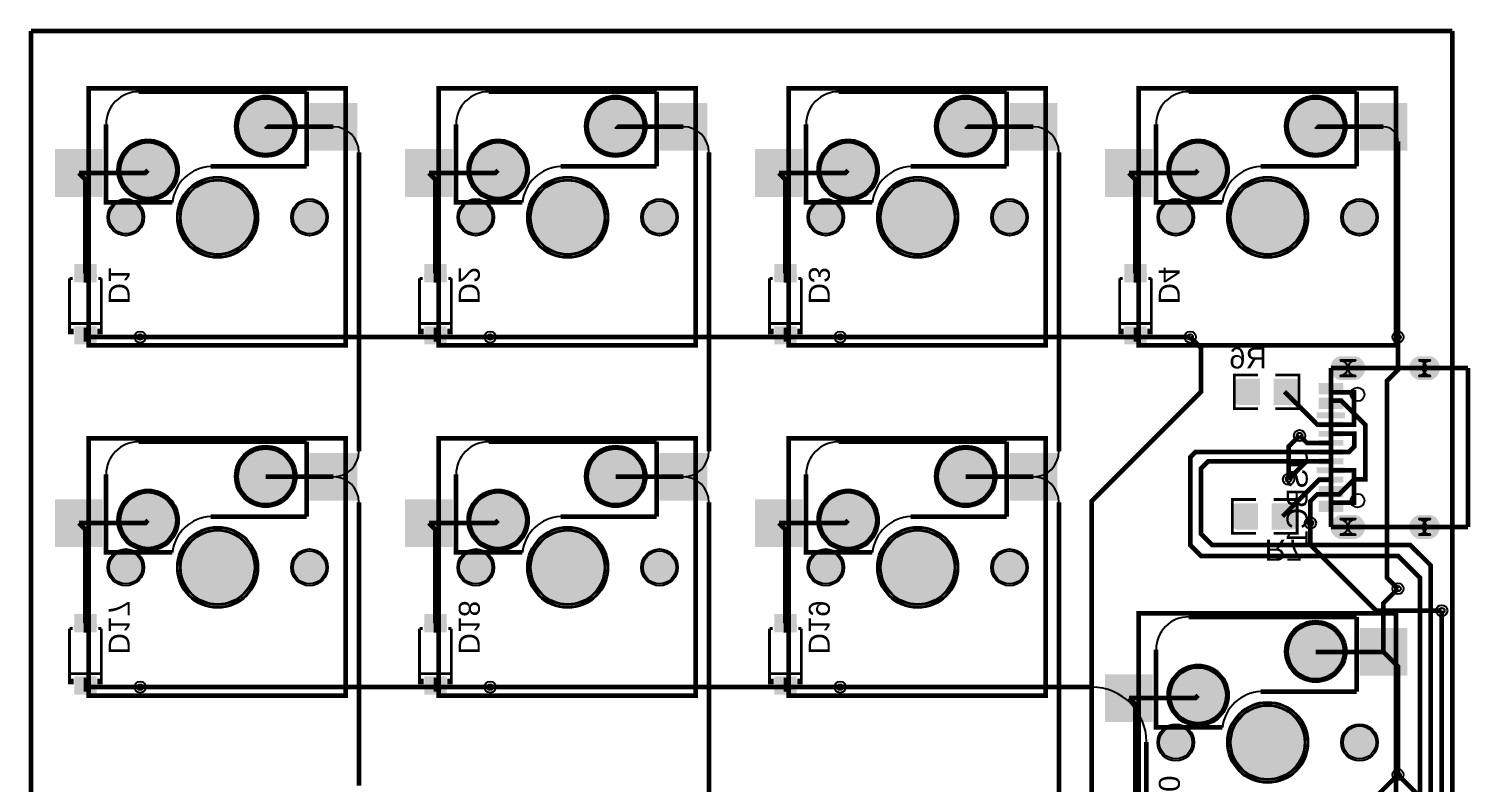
# Model space of a CAD drawing. Extents: x 535 to 3635, y 535 to 4340.
# Drawn here: x 535 to 3623, y 2724 to 4340 of the extents above; entities that cross this region are included whole.
import ezdxf

# ---------------------------------------------------------------- set-up
doc = ezdxf.new("R2010")
doc.units = 9
for name, color, linetype, true_color in [('BoardOutLine', 7, 'Continuous', 0xff00ff), ('BottomLayer', 7, 'Continuous', 0x0000ff), ('BottomPasteMaskLayer', 7, 'Continuous', 0x800000), ('BottomSilkLayer', 7, 'Continuous', 0x66cc33), ('BottomSolderMaskLayer', 7, 'Continuous', 0xaa00ff), ('Document', 7, 'Continuous', 0xffffff), ('Hole', 7, 'Continuous', 0x222222), ('Multi-Layer', 7, 'Continuous', 0xc0c0c0), ('TopLayer', 7, 'Continuous', 0xff0000), ('TopSolderMaskLayer', 7, 'Continuous', 0x800080)]:
    doc.layers.add(name, color=color, linetype=linetype, true_color=true_color)
doc.styles.get("Standard").update_dxf_attribs({"font": 'arial.ttf'})

msp = doc.modelspace()

# ---------------------------------------------------------------- hatches: boundary and pattern name
at = {"layer": 'BottomLayer'}
for points in [[(1236.7, 4081.2), (1138.3, 4081.2), (1138.3, 4179.6), (1236.7, 4179.6)], [(1986.8, 4081.2), (1888.3, 4081.2), (1888.3, 4179.6), (1986.8, 4179.6)], [(2736.8, 4081.2), (2638.4, 4081.2), (2638.4, 4179.6), (2736.8, 4179.6)], [(3486.8, 4081.2), (3388.4, 4081.2), (3388.4, 4179.6), (3486.8, 4179.6)], [(691.4, 3982.1), (593, 3982.1), (593, 4080.6), (691.4, 4080.6)], [(1441.4, 3982.1), (1343, 3982.1), (1343, 4080.6), (1441.4, 4080.6)], [(2191.4, 3982.1), (2093, 3982.1), (2093, 4080.6), (2191.4, 4080.6)], [(2941.4, 3982.1), (2843, 3982.1), (2843, 4080.6), (2941.4, 4080.6)], [(678.9, 3798), (678.9, 3835.4), (633.6, 3835.4), (633.6, 3798)], [(1428.9, 3798), (1428.9, 3835.4), (1383.6, 3835.4), (1383.6, 3798)], [(2178.9, 3798), (2178.9, 3835.4), (2133.7, 3835.4), (2133.7, 3798)], [(2929, 3798), (2929, 3835.4), (2883.7, 3835.4), (2883.7, 3798)], [(678.9, 3664.7), (678.9, 3702.2), (633.6, 3702.2), (633.6, 3664.7)], [(1428.9, 3664.7), (1428.9, 3702.2), (1383.6, 3702.2), (1383.6, 3664.7)], [(2178.9, 3664.7), (2178.9, 3702.2), (2133.7, 3702.2), (2133.7, 3664.7)], [(2929, 3664.7), (2929, 3702.2), (2883.7, 3702.2), (2883.7, 3664.7)], [(3171.8, 3535.5), (3171.8, 3589.7), (3127.2, 3589.7), (3127.2, 3535.5)], [(3203.3, 3535.5), (3203.3, 3589.7), (3247.9, 3589.7), (3247.9, 3535.5)], [(3302.6, 3581), (3302.6, 3569.2), (3347.9, 3569.2), (3347.9, 3581)], [(3302.6, 3569.2), (3302.6, 3557.4), (3347.9, 3557.4), (3347.9, 3569.2)], [(3302.7, 3549.5), (3302.7, 3537.7), (3348, 3537.7), (3348, 3549.5)], [(3302.7, 3537.7), (3302.7, 3525.9), (3348, 3525.9), (3348, 3537.7)], [(3302.5, 3498.3), (3302.5, 3486.5), (3347.8, 3486.5), (3347.8, 3498.3)], [(3302.6, 3518), (3302.6, 3506.2), (3347.8, 3506.2), (3347.8, 3518)], [(3302.6, 3478.6), (3302.6, 3466.8), (3347.9, 3466.8), (3347.9, 3478.6)], [(1236.7, 3331.2), (1138.3, 3331.2), (1138.3, 3429.6), (1236.7, 3429.6)], [(1986.8, 3331.2), (1888.3, 3331.2), (1888.3, 3429.6), (1986.8, 3429.6)], [(2736.8, 3331.2), (2638.4, 3331.2), (2638.4, 3429.6), (2736.8, 3429.6)], [(3302.5, 3458.9), (3302.5, 3447.1), (3347.8, 3447.1), (3347.8, 3458.9)], [(3302.6, 3439.3), (3302.6, 3427.4), (3347.9, 3427.4), (3347.9, 3439.3)], [(3302.5, 3419.6), (3302.5, 3407.8), (3347.8, 3407.8), (3347.8, 3419.6)], [(3302.6, 3399.9), (3302.6, 3388.1), (3347.8, 3388.1), (3347.8, 3399.9)], [(3302.5, 3380.2), (3302.5, 3368.4), (3347.8, 3368.4), (3347.8, 3380.2)], [(3302.5, 3360.5), (3302.5, 3348.7), (3347.8, 3348.7), (3347.8, 3360.5)], [(3302.5, 3348.7), (3302.5, 3336.9), (3347.8, 3336.9), (3347.8, 3348.7)], [(691.4, 3232.1), (593, 3232.1), (593, 3330.5), (691.4, 3330.5)], [(1441.4, 3232.1), (1343, 3232.1), (1343, 3330.5), (1441.4, 3330.5)], [(2191.4, 3232.1), (2093, 3232.1), (2093, 3330.5), (2191.4, 3330.5)], [(3167.6, 3322.7), (3167.6, 3268.4), (3123, 3268.4), (3123, 3322.7)], [(3199.1, 3322.7), (3199.1, 3268.4), (3243.7, 3268.4), (3243.7, 3322.7)], [(3302.5, 3329), (3302.5, 3317.2), (3347.8, 3317.2), (3347.8, 3329)], [(3302.5, 3317.2), (3302.5, 3305.4), (3347.8, 3305.4), (3347.8, 3317.2)], [(678.9, 3048), (678.9, 3085.4), (633.6, 3085.4), (633.6, 3048)], [(1428.9, 3048), (1428.9, 3085.4), (1383.6, 3085.4), (1383.6, 3048)], [(2178.9, 3048), (2178.9, 3085.4), (2133.7, 3085.4), (2133.7, 3048)], [(3486.8, 2956.2), (3388.4, 2956.2), (3388.4, 3054.6), (3486.8, 3054.6)], [(678.9, 2914.7), (678.9, 2952.1), (633.6, 2952.1), (633.6, 2914.7)], [(1428.9, 2914.7), (1428.9, 2952.1), (1383.6, 2952.1), (1383.6, 2914.7)], [(2178.9, 2914.7), (2178.9, 2952.1), (2133.7, 2952.1), (2133.7, 2914.7)], [(2941.4, 2857.1), (2843, 2857.1), (2843, 2955.5), (2941.4, 2955.5)]]:
    msp.add_hatch(color=256, dxfattribs=at).paths.add_polyline_path(points)
at = {"layer": 'BottomPasteMaskLayer'}
for points in [[(1236.7, 4081.2), (1138.3, 4081.2), (1138.3, 4179.6), (1236.7, 4179.6)], [(1986.8, 4081.2), (1888.3, 4081.2), (1888.3, 4179.6), (1986.8, 4179.6)], [(2736.8, 4081.2), (2638.4, 4081.2), (2638.4, 4179.6), (2736.8, 4179.6)], [(3486.8, 4081.2), (3388.4, 4081.2), (3388.4, 4179.6), (3486.8, 4179.6)], [(691.4, 3982.1), (593, 3982.1), (593, 4080.6), (691.4, 4080.6)], [(1441.4, 3982.1), (1343, 3982.1), (1343, 4080.6), (1441.4, 4080.6)], [(2191.4, 3982.1), (2093, 3982.1), (2093, 4080.6), (2191.4, 4080.6)], [(2941.4, 3982.1), (2843, 3982.1), (2843, 4080.6), (2941.4, 4080.6)], [(678.9, 3798), (678.9, 3835.4), (633.6, 3835.4), (633.6, 3798)], [(1428.9, 3798), (1428.9, 3835.4), (1383.6, 3835.4), (1383.6, 3798)], [(2178.9, 3798), (2178.9, 3835.4), (2133.7, 3835.4), (2133.7, 3798)], [(2929, 3798), (2929, 3835.4), (2883.7, 3835.4), (2883.7, 3798)], [(678.9, 3664.7), (678.9, 3702.2), (633.6, 3702.2), (633.6, 3664.7)], [(1428.9, 3664.7), (1428.9, 3702.2), (1383.6, 3702.2), (1383.6, 3664.7)], [(2178.9, 3664.7), (2178.9, 3702.2), (2133.7, 3702.2), (2133.7, 3664.7)], [(2929, 3664.7), (2929, 3702.2), (2883.7, 3702.2), (2883.7, 3664.7)], [(3169.9, 3537.4), (3169.9, 3553.9), (3152.3, 3553.9), (3152.3, 3571.6), (3169.7, 3571.6), (3169.9, 3587.8), (3167.9, 3589.7), (3122.6, 3589.7), (3120.6, 3587.8), (3120.6, 3537.4), (3122.6, 3535.4), (3167.9, 3535.4)], [(3254.5, 3537.4), (3254.5, 3587.8), (3252.5, 3589.7), (3207.3, 3589.7), (3205.3, 3587.8), (3205.1, 3571.6), (3222.8, 3571.6), (3222.8, 3553.9), (3205.5, 3553.9), (3205.3, 3537.4), (3207.3, 3535.4), (3252.5, 3535.4)], [(3302.6, 3581), (3302.6, 3569.2), (3347.9, 3569.2), (3347.9, 3581)], [(3302.6, 3569.2), (3302.6, 3557.4), (3347.9, 3557.4), (3347.9, 3569.2)], [(3302.7, 3549.5), (3302.7, 3537.7), (3348, 3537.7), (3348, 3549.5)], [(3302.7, 3537.7), (3302.7, 3525.9), (3348, 3525.9), (3348, 3537.7)], [(3302.5, 3498.3), (3302.5, 3486.5), (3347.8, 3486.5), (3347.8, 3498.3)], [(3302.6, 3518), (3302.6, 3506.2), (3347.8, 3506.2), (3347.8, 3518)], [(3302.6, 3478.6), (3302.6, 3466.8), (3347.9, 3466.8), (3347.9, 3478.6)], [(1236.7, 3331.2), (1138.3, 3331.2), (1138.3, 3429.6), (1236.7, 3429.6)], [(1986.8, 3331.2), (1888.3, 3331.2), (1888.3, 3429.6), (1986.8, 3429.6)], [(2736.8, 3331.2), (2638.4, 3331.2), (2638.4, 3429.6), (2736.8, 3429.6)], [(3302.5, 3458.9), (3302.5, 3447.1), (3347.8, 3447.1), (3347.8, 3458.9)], [(3302.6, 3439.3), (3302.6, 3427.4), (3347.9, 3427.4), (3347.9, 3439.3)], [(3302.5, 3419.6), (3302.5, 3407.8), (3347.8, 3407.8), (3347.8, 3419.6)], [(3302.6, 3399.9), (3302.6, 3388.1), (3347.8, 3388.1), (3347.8, 3399.9)], [(3302.5, 3380.2), (3302.5, 3368.4), (3347.8, 3368.4), (3347.8, 3380.2)], [(3302.5, 3360.5), (3302.5, 3348.7), (3347.8, 3348.7), (3347.8, 3360.5)], [(3302.5, 3348.7), (3302.5, 3336.9), (3347.8, 3336.9), (3347.8, 3348.7)], [(691.4, 3232.1), (593, 3232.1), (593, 3330.5), (691.4, 3330.5)], [(1441.4, 3232.1), (1343, 3232.1), (1343, 3330.5), (1441.4, 3330.5)], [(2191.4, 3232.1), (2093, 3232.1), (2093, 3330.5), (2191.4, 3330.5)], [(3116.4, 3320.7), (3116.4, 3270.4), (3118.4, 3268.4), (3163.6, 3268.4), (3165.6, 3270.4), (3165.8, 3286.5), (3148.1, 3286.5), (3148.1, 3304.2), (3165.4, 3304.2), (3165.6, 3320.7), (3163.6, 3322.7), (3118.4, 3322.7)], [(3201, 3320.7), (3201.1, 3304.2), (3218.6, 3304.2), (3218.6, 3286.5), (3201.2, 3286.5), (3201, 3270.4), (3203, 3268.4), (3248.3, 3268.4), (3250.3, 3270.4), (3250.3, 3320.7), (3248.3, 3322.7), (3203, 3322.7)], [(3302.5, 3329), (3302.5, 3317.2), (3347.8, 3317.2), (3347.8, 3329)], [(3302.5, 3317.2), (3302.5, 3305.4), (3347.8, 3305.4), (3347.8, 3317.2)], [(678.9, 3048), (678.9, 3085.4), (633.6, 3085.4), (633.6, 3048)], [(1428.9, 3048), (1428.9, 3085.4), (1383.6, 3085.4), (1383.6, 3048)], [(2178.9, 3048), (2178.9, 3085.4), (2133.7, 3085.4), (2133.7, 3048)], [(3486.8, 2956.2), (3388.4, 2956.2), (3388.4, 3054.6), (3486.8, 3054.6)], [(678.9, 2914.7), (678.9, 2952.1), (633.6, 2952.1), (633.6, 2914.7)], [(1428.9, 2914.7), (1428.9, 2952.1), (1383.6, 2952.1), (1383.6, 2914.7)], [(2178.9, 2914.7), (2178.9, 2952.1), (2133.7, 2952.1), (2133.7, 2914.7)], [(2941.4, 2857.1), (2843, 2857.1), (2843, 2955.5), (2941.4, 2955.5)]]:
    msp.add_hatch(color=256, dxfattribs=at).paths.add_polyline_path(points)
at = {"layer": 'BottomSilkLayer'}
for points in [[(619.2, 3697.7), (630.8, 3697.7), (630.8, 3685.7), (619.2, 3685.7)], [(693.4, 3697.7), (681.8, 3697.7), (681.8, 3685.7), (693.4, 3685.7)], [(1369.2, 3697.7), (1380.8, 3697.7), (1380.8, 3685.7), (1369.2, 3685.7)], [(1443.4, 3697.7), (1431.8, 3697.7), (1431.8, 3685.7), (1443.4, 3685.7)], [(2119.2, 3697.7), (2130.8, 3697.7), (2130.8, 3685.7), (2119.2, 3685.7)], [(2193.4, 3697.7), (2181.8, 3697.7), (2181.8, 3685.7), (2193.4, 3685.7)], [(2869.2, 3697.7), (2880.8, 3697.7), (2880.8, 3685.7), (2869.2, 3685.7)], [(2943.4, 3697.7), (2931.8, 3697.7), (2931.8, 3685.7), (2943.4, 3685.7)], [(619.2, 2947.7), (630.8, 2947.7), (630.8, 2935.7), (619.2, 2935.7)], [(693.4, 2947.7), (681.8, 2947.7), (681.8, 2935.7), (693.4, 2935.7)], [(1369.2, 2947.7), (1380.8, 2947.7), (1380.8, 2935.7), (1369.2, 2935.7)], [(1443.4, 2947.7), (1431.8, 2947.7), (1431.8, 2935.7), (1443.4, 2935.7)], [(2119.2, 2947.7), (2130.8, 2947.7), (2130.8, 2935.7), (2119.2, 2935.7)], [(2193.4, 2947.7), (2181.8, 2947.7), (2181.8, 2935.7), (2193.4, 2935.7)]]:
    msp.add_hatch(color=256, dxfattribs=at).paths.add_polyline_path(points)
at = {"layer": 'BottomSolderMaskLayer'}
for points in [[(976.5, 4131.4, 1), (1108.5, 4131.4, 1)], [(1238.7, 4079.2), (1136.3, 4079.2), (1136.3, 4181.6), (1238.7, 4181.6)], [(1726.6, 4131.4, 1), (1858.6, 4131.4, 1)], [(1988.8, 4079.2), (1886.3, 4079.2), (1886.3, 4181.6), (1988.8, 4181.6)], [(2476.6, 4131.4, 1), (2608.6, 4131.4, 1)], [(2738.8, 4079.2), (2636.4, 4079.2), (2636.4, 4181.6), (2738.8, 4181.6)], [(3226.6, 4131.4, 1), (3358.6, 4131.4, 1)], [(3488.8, 4079.2), (3386.4, 4079.2), (3386.4, 4181.6), (3488.8, 4181.6)], [(693.4, 3980.1), (591, 3980.1), (591, 4082.6), (693.4, 4082.6)], [(724.5, 4037.4, 1), (856.5, 4037.4, 1)], [(1443.4, 3980.1), (1341, 3980.1), (1341, 4082.6), (1443.4, 4082.6)], [(1474.6, 4037.4, 1), (1606.6, 4037.4, 1)], [(2193.4, 3980.1), (2091, 3980.1), (2091, 4082.6), (2193.4, 4082.6)], [(2224.6, 4037.4, 1), (2356.6, 4037.4, 1)], [(2943.4, 3980.1), (2841, 3980.1), (2841, 4082.6), (2943.4, 4082.6)], [(2974.6, 4037.4, 1), (3106.6, 4037.4, 1)], [(852.5, 3936.4, 1), (1026.5, 3936.4, 1)], [(1602.6, 3936.4, 1), (1776.6, 3936.4, 1)], [(2352.6, 3936.4, 1), (2526.6, 3936.4, 1)], [(3102.6, 3936.4, 1), (3276.6, 3936.4, 1)], [(703.3, 3936.4, 1), (782.1, 3936.4, 1)], [(1097, 3936.4, 1), (1175.8, 3936.4, 1)], [(1453.3, 3936.4, 1), (1532.1, 3936.4, 1)], [(1847, 3936.4, 1), (1925.8, 3936.4, 1)], [(2203.4, 3936.4, 1), (2282.1, 3936.4, 1)], [(2597, 3936.4, 1), (2675.8, 3936.4, 1)], [(2953.4, 3936.4, 1), (3032.1, 3936.4, 1)], [(3347.1, 3936.4, 1), (3425.8, 3936.4, 1)], [(680.1, 3797.2), (680.1, 3836.2), (632.4, 3836.2), (632.4, 3797.2)], [(1430.1, 3797.2), (1430.1, 3836.2), (1382.4, 3836.2), (1382.4, 3797.2)], [(2180.1, 3797.2), (2180.1, 3836.2), (2132.4, 3836.2), (2132.4, 3797.2)], [(2930.2, 3797.2), (2930.2, 3836.2), (2882.5, 3836.2), (2882.5, 3797.2)], [(680.1, 3663.9), (680.1, 3703), (632.4, 3703), (632.4, 3663.9)], [(1430.1, 3663.9), (1430.1, 3703), (1382.4, 3703), (1382.4, 3663.9)], [(2180.1, 3663.9), (2180.1, 3703), (2132.4, 3703), (2132.4, 3663.9)], [(2930.2, 3663.9), (2930.2, 3703), (2882.5, 3703), (2882.5, 3663.9)], [(3344.1, 3587.7, -0.785398), (3344.1, 3638.9), (3378.3, 3638.9, -0.785398), (3378.3, 3587.7)], [(3513, 3587.7, -0.785398), (3513, 3638.9), (3538.6, 3638.9, -0.785398), (3538.6, 3587.7)], [(3172.8, 3534.5), (3172.8, 3590.7), (3126.2, 3590.7), (3126.2, 3534.5)], [(3202.3, 3534.5), (3202.3, 3590.7), (3248.9, 3590.7), (3248.9, 3534.5)], [(3298.8, 3581.3), (3298.8, 3568.9), (3351.7, 3568.9), (3351.7, 3581.3)], [(3298.8, 3569.4), (3298.8, 3557.1), (3351.7, 3557.1), (3351.7, 3569.4)], [(3298.9, 3549.8), (3298.9, 3537.4), (3351.8, 3537.4), (3351.8, 3549.8)], [(3298.9, 3537.9), (3298.9, 3525.6), (3351.8, 3525.6), (3351.8, 3537.9)], [(3294.9, 3518.5), (3294.9, 3505.7), (3355.4, 3505.7), (3355.4, 3518.5)], [(3298.7, 3498.6), (3298.7, 3486.2), (3351.7, 3486.2), (3351.7, 3498.6)], [(3298.7, 3459.2), (3298.7, 3446.9), (3351.7, 3446.9), (3351.7, 3459.2)], [(3298.8, 3478.9), (3298.8, 3466.6), (3351.7, 3466.6), (3351.7, 3478.9)], [(976.5, 3381.4, 1), (1108.5, 3381.4, 1)], [(1238.7, 3329.2), (1136.3, 3329.2), (1136.3, 3431.6), (1238.7, 3431.6)], [(1726.6, 3381.4, 1), (1858.6, 3381.4, 1)], [(1988.8, 3329.2), (1886.3, 3329.2), (1886.3, 3431.6), (1988.8, 3431.6)], [(2476.6, 3381.4, 1), (2608.6, 3381.4, 1)], [(2738.8, 3329.2), (2636.4, 3329.2), (2636.4, 3431.6), (2738.8, 3431.6)], [(3298.8, 3439.5), (3298.8, 3427.2), (3351.7, 3427.2), (3351.7, 3439.5)], [(3294.9, 3400.4), (3294.9, 3387.6), (3355.4, 3387.6), (3355.4, 3400.4)], [(3298.7, 3419.8), (3298.7, 3407.5), (3351.7, 3407.5), (3351.7, 3419.8)], [(3298.7, 3380.5), (3298.7, 3368.1), (3351.7, 3368.1), (3351.7, 3380.5)], [(724.5, 3287.4, 1), (856.5, 3287.4, 1)], [(1474.6, 3287.4, 1), (1606.6, 3287.4, 1)], [(2224.6, 3287.4, 1), (2356.6, 3287.4, 1)], [(3298.7, 3360.8), (3298.7, 3348.4), (3351.7, 3348.4), (3351.7, 3360.8)], [(3298.7, 3349), (3298.7, 3336.6), (3351.7, 3336.6), (3351.7, 3349)], [(693.4, 3230.1), (591, 3230.1), (591, 3332.5), (693.4, 3332.5)], [(1443.4, 3230.1), (1341, 3230.1), (1341, 3332.5), (1443.4, 3332.5)], [(2193.4, 3230.1), (2091, 3230.1), (2091, 3332.5), (2193.4, 3332.5)], [(3168.6, 3323.7), (3168.6, 3267.4), (3122, 3267.4), (3122, 3323.7)], [(3198.1, 3323.7), (3198.1, 3267.4), (3244.7, 3267.4), (3244.7, 3323.7)], [(3298.7, 3329.3), (3298.7, 3317), (3351.7, 3317), (3351.7, 3329.3)], [(3298.7, 3317.5), (3298.7, 3305.1), (3351.7, 3305.1), (3351.7, 3317.5)], [(3344.1, 3247.5, -0.785398), (3344.1, 3298.7), (3378.3, 3298.7, -0.785398), (3378.3, 3247.5)], [(3513, 3247.5, -0.785398), (3513, 3298.7), (3538.6, 3298.7, -0.785398), (3538.6, 3247.5)], [(852.5, 3186.4, 1), (1026.5, 3186.4, 1)], [(1602.6, 3186.4, 1), (1776.6, 3186.4, 1)], [(2352.6, 3186.4, 1), (2526.6, 3186.4, 1)], [(703.3, 3186.4, 1), (782.1, 3186.4, 1)], [(1097, 3186.4, 1), (1175.8, 3186.4, 1)], [(1453.3, 3186.4, 1), (1532.1, 3186.4, 1)], [(1847, 3186.4, 1), (1925.8, 3186.4, 1)], [(2203.4, 3186.4, 1), (2282.1, 3186.4, 1)], [(2597, 3186.4, 1), (2675.8, 3186.4, 1)], [(680.1, 3047.2), (680.1, 3086.2), (632.4, 3086.2), (632.4, 3047.2)], [(1430.1, 3047.2), (1430.1, 3086.2), (1382.4, 3086.2), (1382.4, 3047.2)], [(2180.1, 3047.2), (2180.1, 3086.2), (2132.4, 3086.2), (2132.4, 3047.2)], [(3226.6, 3006.4, 1), (3358.6, 3006.4, 1)], [(3488.8, 2954.2), (3386.4, 2954.2), (3386.4, 3056.6), (3488.8, 3056.6)], [(2974.6, 2912.4, 1), (3106.6, 2912.4, 1)], [(680.1, 2913.9), (680.1, 2953), (632.4, 2953), (632.4, 2913.9)], [(1430.1, 2913.9), (1430.1, 2953), (1382.4, 2953), (1382.4, 2913.9)], [(2180.1, 2913.9), (2180.1, 2953), (2132.4, 2953), (2132.4, 2913.9)], [(2943.4, 2855.1), (2841, 2855.1), (2841, 2957.5), (2943.4, 2957.5)], [(3102.6, 2811.4, 1), (3276.6, 2811.4, 1)], [(2953.4, 2811.4, 1), (3032.1, 2811.4, 1)], [(3347.1, 2811.4, 1), (3425.8, 2811.4, 1)]]:
    msp.add_hatch(color=256, dxfattribs=at).paths.add_polyline_path(points)
at = {"layer": 'Document'}
for points in [[(681.3, 3815.1), (631.5, 3815.1), (631.5, 3807.6), (681.3, 3807.6)], [(660.1, 3826.3), (652.7, 3826.3), (652.7, 3796.4), (660.1, 3796.4)], [(1431.3, 3815.1), (1381.5, 3815.1), (1381.5, 3807.6), (1431.3, 3807.6)], [(1410.1, 3826.3), (1402.7, 3826.3), (1402.7, 3796.4), (1410.1, 3796.4)], [(2181.3, 3815.1), (2131.5, 3815.1), (2131.5, 3807.6), (2181.3, 3807.6)], [(2160.1, 3826.3), (2152.7, 3826.3), (2152.7, 3796.4), (2160.1, 3796.4)], [(2931.3, 3815.1), (2881.5, 3815.1), (2881.5, 3807.6), (2931.3, 3807.6)], [(2910.2, 3826.3), (2902.7, 3826.3), (2902.7, 3796.4), (2910.2, 3796.4)], [(660, 3670.2), (652.5, 3670.2), (652.5, 3700), (660, 3700)], [(1410, 3670.2), (1402.5, 3670.2), (1402.5, 3700), (1410, 3700)], [(2160, 3670.2), (2152.6, 3670.2), (2152.6, 3700), (2160, 3700)], [(2910, 3670.2), (2902.6, 3670.2), (2902.6, 3700), (2910, 3700)], [(681.3, 3065.1), (631.5, 3065.1), (631.5, 3057.6), (681.3, 3057.6)], [(660.1, 3076.3), (652.7, 3076.3), (652.7, 3046.4), (660.1, 3046.4)], [(1431.3, 3065.1), (1381.5, 3065.1), (1381.5, 3057.6), (1431.3, 3057.6)], [(1410.1, 3076.3), (1402.7, 3076.3), (1402.7, 3046.4), (1410.1, 3046.4)], [(2181.3, 3065.1), (2131.5, 3065.1), (2131.5, 3057.6), (2181.3, 3057.6)], [(2160.1, 3076.3), (2152.7, 3076.3), (2152.7, 3046.4), (2160.1, 3046.4)], [(660, 2920.1), (652.5, 2920.1), (652.5, 2950), (660, 2950)], [(1410, 2920.1), (1402.5, 2920.1), (1402.5, 2950), (1410, 2950)], [(2160, 2920.1), (2152.6, 2920.1), (2152.6, 2950), (2160, 2950)]]:
    msp.add_hatch(color=256, dxfattribs=at).paths.add_polyline_path(points)
at = {"layer": 'Multi-Layer'}
for points in [[(978.5, 4131.4, 1), (1106.5, 4131.4, 1)], [(1728.6, 4131.4, 1), (1856.6, 4131.4, 1)], [(2478.6, 4131.4, 1), (2606.6, 4131.4, 1)], [(3228.6, 4131.4, 1), (3356.6, 4131.4, 1)], [(726.5, 4037.4, 1), (854.5, 4037.4, 1)], [(1476.6, 4037.4, 1), (1604.6, 4037.4, 1)], [(2226.6, 4037.4, 1), (2354.6, 4037.4, 1)], [(2976.6, 4037.4, 1), (3104.6, 4037.4, 1)], [(854.5, 3936.4, 1), (1024.5, 3936.4, 1)], [(1604.6, 3936.4, 1), (1774.6, 3936.4, 1)], [(2354.6, 3936.4, 1), (2524.6, 3936.4, 1)], [(3104.6, 3936.4, 1), (3274.6, 3936.4, 1)], [(703.3, 3936.4, 1), (782.1, 3936.4, 1)], [(1097, 3936.4, 1), (1175.8, 3936.4, 1)], [(1453.3, 3936.4, 1), (1532.1, 3936.4, 1)], [(1847, 3936.4, 1), (1925.8, 3936.4, 1)], [(2203.4, 3936.4, 1), (2282.1, 3936.4, 1)], [(2597, 3936.4, 1), (2675.8, 3936.4, 1)], [(2953.4, 3936.4, 1), (3032.1, 3936.4, 1)], [(3347.1, 3936.4, 1), (3425.8, 3936.4, 1)], [(3345.5, 3589.7, -0.785398), (3345.5, 3636.9), (3377, 3636.9, -0.785398), (3377, 3589.7)], [(3514, 3589.7, -0.785398), (3514, 3636.9), (3537.6, 3636.9, -0.785398), (3537.6, 3589.7)], [(978.5, 3381.4, 1), (1106.5, 3381.4, 1)], [(1728.6, 3381.4, 1), (1856.6, 3381.4, 1)], [(2478.6, 3381.4, 1), (2606.6, 3381.4, 1)], [(726.5, 3287.4, 1), (854.5, 3287.4, 1)], [(1476.6, 3287.4, 1), (1604.6, 3287.4, 1)], [(2226.6, 3287.4, 1), (2354.6, 3287.4, 1)], [(3345.5, 3249.5, -0.785398), (3345.5, 3296.7), (3377, 3296.7, -0.785398), (3377, 3249.5)], [(3514, 3249.5, -0.785398), (3514, 3296.7), (3537.6, 3296.7, -0.785398), (3537.6, 3249.5)], [(854.5, 3186.4, 1), (1024.5, 3186.4, 1)], [(1604.6, 3186.4, 1), (1774.6, 3186.4, 1)], [(2354.6, 3186.4, 1), (2524.6, 3186.4, 1)], [(703.3, 3186.4, 1), (782.1, 3186.4, 1)], [(1097, 3186.4, 1), (1175.8, 3186.4, 1)], [(1453.3, 3186.4, 1), (1532.1, 3186.4, 1)], [(1847, 3186.4, 1), (1925.8, 3186.4, 1)], [(2203.4, 3186.4, 1), (2282.1, 3186.4, 1)], [(2597, 3186.4, 1), (2675.8, 3186.4, 1)], [(3228.6, 3006.4, 1), (3356.6, 3006.4, 1)], [(2976.6, 2912.4, 1), (3104.6, 2912.4, 1)], [(3104.6, 2811.4, 1), (3274.6, 2811.4, 1)], [(2953.4, 2811.4, 1), (3032.1, 2811.4, 1)], [(3347.1, 2811.4, 1), (3425.8, 2811.4, 1)]]:
    msp.add_hatch(color=256, dxfattribs=at).paths.add_polyline_path(points)
at = {"layer": 'TopSolderMaskLayer'}
for points in [[(976.5, 4131.4, 1), (1108.5, 4131.4, 1)], [(1726.6, 4131.4, 1), (1858.6, 4131.4, 1)], [(2476.6, 4131.4, 1), (2608.6, 4131.4, 1)], [(3226.6, 4131.4, 1), (3358.6, 4131.4, 1)], [(724.5, 4037.4, 1), (856.5, 4037.4, 1)], [(1474.6, 4037.4, 1), (1606.6, 4037.4, 1)], [(2224.6, 4037.4, 1), (2356.6, 4037.4, 1)], [(2974.6, 4037.4, 1), (3106.6, 4037.4, 1)], [(852.5, 3936.4, 1), (1026.5, 3936.4, 1)], [(1602.6, 3936.4, 1), (1776.6, 3936.4, 1)], [(2352.6, 3936.4, 1), (2526.6, 3936.4, 1)], [(3102.6, 3936.4, 1), (3276.6, 3936.4, 1)], [(703.3, 3936.4, 1), (782.1, 3936.4, 1)], [(1097, 3936.4, 1), (1175.8, 3936.4, 1)], [(1453.3, 3936.4, 1), (1532.1, 3936.4, 1)], [(1847, 3936.4, 1), (1925.8, 3936.4, 1)], [(2203.4, 3936.4, 1), (2282.1, 3936.4, 1)], [(2597, 3936.4, 1), (2675.8, 3936.4, 1)], [(2953.4, 3936.4, 1), (3032.1, 3936.4, 1)], [(3347.1, 3936.4, 1), (3425.8, 3936.4, 1)], [(3344.1, 3587.7, -0.785398), (3344.1, 3638.9), (3378.3, 3638.9, -0.785398), (3378.3, 3587.7)], [(3513, 3587.7, -0.785398), (3513, 3638.9), (3538.6, 3638.9, -0.785398), (3538.6, 3587.7)], [(976.5, 3381.4, 1), (1108.5, 3381.4, 1)], [(1726.6, 3381.4, 1), (1858.6, 3381.4, 1)], [(2476.6, 3381.4, 1), (2608.6, 3381.4, 1)], [(724.5, 3287.4, 1), (856.5, 3287.4, 1)], [(1474.6, 3287.4, 1), (1606.6, 3287.4, 1)], [(2224.6, 3287.4, 1), (2356.6, 3287.4, 1)], [(3344.1, 3247.5, -0.785398), (3344.1, 3298.7), (3378.3, 3298.7, -0.785398), (3378.3, 3247.5)], [(3513, 3247.5, -0.785398), (3513, 3298.7), (3538.6, 3298.7, -0.785398), (3538.6, 3247.5)], [(852.5, 3186.4, 1), (1026.5, 3186.4, 1)], [(1602.6, 3186.4, 1), (1776.6, 3186.4, 1)], [(2352.6, 3186.4, 1), (2526.6, 3186.4, 1)], [(703.3, 3186.4, 1), (782.1, 3186.4, 1)], [(1097, 3186.4, 1), (1175.8, 3186.4, 1)], [(1453.3, 3186.4, 1), (1532.1, 3186.4, 1)], [(1847, 3186.4, 1), (1925.8, 3186.4, 1)], [(2203.4, 3186.4, 1), (2282.1, 3186.4, 1)], [(2597, 3186.4, 1), (2675.8, 3186.4, 1)], [(3226.6, 3006.4, 1), (3358.6, 3006.4, 1)], [(2974.6, 2912.4, 1), (3106.6, 2912.4, 1)], [(3102.6, 2811.4, 1), (3276.6, 2811.4, 1)], [(2953.4, 2811.4, 1), (3032.1, 2811.4, 1)], [(3347.1, 2811.4, 1), (3425.8, 2811.4, 1)]]:
    msp.add_hatch(color=256, dxfattribs=at).paths.add_polyline_path(points)

# ---------------------------------------------------------------- linework, layer by layer
at = {"layer": 'BoardOutLine', "const_width": 10}
for points in [[(3585.2, 4335.2), (3585.2, 539.9), (539.9, 539.9)], [(539.9, 4335.2), (3585.2, 4335.2)], [(539.9, 539.9), (539.9, 4335.2)]]:
    msp.add_lwpolyline(points, dxfattribs=at)
at = {"layer": 'BottomLayer', "const_width": 10}
for points in [[(1042.5, 4131.4), (1043.5, 4130.4), (1187.5, 4130.4)], [(1792.6, 4131.4), (1793.6, 4130.4), (1937.5, 4130.4)], [(2542.6, 4131.4), (2543.6, 4130.4), (2687.6, 4130.4)], [(3292.6, 4131.4), (3293.6, 4130.4), (3437.6, 4130.4)], [(1242.2, 4075.7), (1242.2, 3562.6)], [(1992.2, 4075.7), (1992.2, 3492.3)], [(2742.2, 4075.7), (2742.2, 3515.7)], [(3468.8, 4099.2), (3468.8, 3679.8)], [(642.2, 4031.3), (784.5, 4031.3), (790.5, 4037.4)], [(642.2, 4031.3), (656.3, 4017.2), (656.3, 3816.7)], [(1392.2, 4031.3), (1534.5, 4031.3), (1540.6, 4037.4)], [(1392.2, 4031.3), (1406.3, 4017.2), (1406.3, 3816.7)], [(2142.2, 4031.3), (2284.5, 4031.3), (2290.6, 4037.4)], [(2142.2, 4031.3), (2156.3, 4017.2), (2156.3, 3816.7)], [(2892.2, 4031.3), (3034.5, 4031.3), (3040.6, 4037.4)], [(2892.2, 4031.3), (2906.3, 4017.2), (2906.3, 3816.7)], [(660, 3679.8), (773.5, 3679.8)], [(1410, 3679.8), (1523.5, 3679.8)], [(2160, 3679.8), (2273.5, 3679.8)], [(3023.5, 3679.8), (3046.9, 3656.3), (3046.9, 3562.6), (2812.6, 3328.2), (2812.6, 2437.5), (2859.4, 2390.7), (2859.4, 2343.8), (2906.3, 2296.9), (2953.2, 2296.9), (2990.2, 2259.9), (3043.7, 2259.9)], [(2910, 3679.8), (3023.5, 3679.8)], [(1242.2, 3562.6), (1242.2, 3468.8)], [(3325.2, 3492.4), (3295.8, 3492.4), (3225.6, 3562.6)], [(3325.3, 3543.6), (3347.2, 3543.6), (3398.5, 3492.3), (3398.5, 3375.1), (3375.1, 3375.1), (3342.8, 3342.8), (3325.2, 3342.8)], [(1992.2, 3492.3), (1992.2, 3435.1)], [(2742.2, 3515.7), (2742.2, 3468.8)], [(1242.2, 3468.8), (1242.2, 3435.1)], [(2742.2, 3468.8), (2742.2, 3435.1)], [(3325.2, 3453), (3273.7, 3453), (3257.9, 3468.8)], [(3325.2, 3472.7), (3375.1, 3472.7), (3375.1, 3445.4), (3363, 3433.3), (3325.2, 3433.3)], [(3325.2, 3433.3), (3034.9, 3433.3), (3023.5, 3421.9), (3023.5, 3234.4), (3046.9, 3211), (3468.8, 3211), (3515.7, 3164.1), (3515.7, 2695.4), (3492.3, 2671.9), (3164.1, 2671.9), (3142, 2649.8), (3142, 2589.4)], [(3325.2, 3413.7), (3062.1, 3413.7), (3046.9, 3398.5), (3046.9, 3257.9), (3070.4, 3234.4), (3495.1, 3234.4), (3539.1, 3190.5), (3539.1, 2671.9), (3515.7, 2648.5), (3398.5, 2648.5), (3372.3, 2622.3), (3372.3, 2589.4)], [(3234.4, 3375.1), (3273, 3413.7), (3325.2, 3413.7)], [(1042.5, 3380.4), (1187.5, 3380.4)], [(1792.6, 3380.4), (1937.5, 3380.4)], [(2542.6, 3380.4), (2687.6, 3380.4)], [(3325.2, 3374.3), (3300.1, 3374.3), (3221.4, 3295.5)], [(3281.3, 3281.3), (3281.3, 3328.2), (3295.9, 3342.8), (3325.2, 3342.8)], [(1242.2, 3325.7), (1242.2, 2718.8)], [(1992.2, 3325.7), (1992.2, 2742.2)], [(2742.2, 3325.7), (2742.2, 2742.2)], [(642.2, 3281.3), (784.5, 3281.3), (790.5, 3287.4)], [(642.2, 3281.3), (656.3, 3267.2), (656.3, 3066.7)], [(1392.2, 3281.3), (1534.5, 3281.3), (1540.6, 3287.4)], [(1392.2, 3281.3), (1406.3, 3267.2), (1406.3, 3066.7)], [(2142.2, 3281.3), (2284.5, 3281.3), (2290.6, 3287.4)], [(2142.2, 3281.3), (2156.3, 3267.2), (2156.3, 3066.7)], [(3468.8, 3140.7), (3437.6, 3109.5), (3437.6, 3005.4)], [(3372.3, 2513.3), (3445.4, 2586.4), (3445.4, 2601.6), (3468.8, 2625.1), (3539.1, 2625.1), (3562.6, 2648.5), (3562.6, 3093.8)], [(3292.6, 3005.4), (3437.6, 3005.4)], [(3437.6, 3005.4), (3468.8, 2974.1), (3468.8, 2742.2)], [(659.9, 2929.8), (773.5, 2929.8)], [(1410, 2929.8), (1523.5, 2929.8)], [(2160, 2929.8), (2273.5, 2929.8)], [(2892.2, 2906.3), (3034.5, 2906.3), (3040.6, 2912.4)], [(2892.2, 2906.3), (2906.3, 2892.2), (2906.3, 2691.7)], [(1992.2, 2742.2), (1992.2, 2685.1)], [(2742.2, 2742.2), (2742.2, 2685.1)]]:
    msp.add_lwpolyline(points, dxfattribs=at)
at = {"layer": 'BottomLayer'}
for centre, radius, start, end in [((1187.5, 4075.7), 54.7, 0, 90), ((1937.5, 4075.7), 54.7, 360, 90), ((2687.6, 4075.7), 54.7, 0, 90), ((3437.6, 4099.2), 31.2, 360, 90), ((660, 3683.4), 3.68, 180, 270), ((1410, 3683.4), 3.68, 180, 270), ((2160, 3683.4), 3.68, 180, 270), ((2910, 3683.4), 3.68, 180, 270), ((1187.5, 3435.1), 54.7, 270, 0), ((1937.5, 3435.1), 54.7, 270, 0), ((2687.6, 3435.1), 54.7, 270, 0), ((1187.5, 3325.7), 54.7, 0, 90), ((1937.5, 3325.7), 54.7, 0, 90), ((2687.6, 3325.7), 54.7, 0, 90), ((659.9, 2933.4), 3.68, 180, 270), ((1410, 2933.4), 3.68, 180, 270), ((2160, 2933.4), 3.68, 180, 270)]:
    msp.add_arc(centre, radius, start, end, dxfattribs=at)
at = {"layer": 'BottomSilkLayer'}
for points, const_width in [([(770.5, 4205.4), (1130.5, 4205.4)], 10), ([(1130.5, 4045.4), (1130.5, 4205.4)], 10), ([(1520.6, 4205.4), (1880.6, 4205.4)], 10), ([(1880.6, 4045.4), (1880.6, 4205.4)], 10), ([(2270.6, 4205.4), (2630.6, 4205.4)], 10), ([(2630.6, 4045.4), (2630.6, 4205.4)], 10), ([(3020.6, 4205.4), (3380.6, 4205.4)], 10), ([(3380.6, 4045.4), (3380.6, 4205.4)], 10), ([(842.5, 3968.4), (700.5, 3968.4), (700.5, 4135.4)], 10), ([(1592.6, 3968.4), (1450.6, 3968.4), (1450.6, 4135.4)], 10), ([(2342.6, 3968.4), (2200.6, 3968.4), (2200.6, 4135.4)], 10), ([(3092.6, 3968.4), (2950.6, 3968.4), (2950.6, 4135.4)], 10), ([(1130.5, 4045.4), (924.5, 4045.4)], 10), ([(1880.6, 4045.4), (1674.6, 4045.4)], 10), ([(2630.6, 4045.4), (2424.6, 4045.4)], 10), ([(3380.6, 4045.4), (3174.6, 4045.4)], 10), ([(622.2, 3694.7), (622.2, 3805.4)], 6), ([(622.2, 3805.4), (628.8, 3805.4)], 6), ([(690.4, 3805.4), (683.8, 3805.4)], 6), ([(690.4, 3694.7), (690.4, 3805.4)], 6), ([(1372.2, 3694.7), (1372.2, 3805.4)], 6), ([(1372.2, 3805.4), (1378.8, 3805.4)], 6), ([(1440.4, 3805.4), (1433.8, 3805.4)], 6), ([(1440.4, 3694.7), (1440.4, 3805.4)], 6), ([(2122.2, 3694.7), (2122.2, 3805.4)], 6), ([(2122.2, 3805.4), (2128.8, 3805.4)], 6), ([(2190.4, 3805.4), (2183.8, 3805.4)], 6), ([(2190.4, 3694.7), (2190.4, 3805.4)], 6), ([(2872.2, 3694.7), (2872.2, 3805.4)], 6), ([(2872.2, 3805.4), (2878.8, 3805.4)], 6), ([(2940.4, 3805.4), (2933.8, 3805.4)], 6), ([(2940.4, 3694.7), (2940.4, 3805.4)], 6), ([(690.4, 3708.8), (622.2, 3708.8)], 6), ([(1440.4, 3708.8), (1372.2, 3708.8)], 6), ([(2190.4, 3708.8), (2122.2, 3708.8)], 6), ([(2940.4, 3708.8), (2872.2, 3708.8)], 6), ([(3618.5, 3613.3), (3325.2, 3613.3)], 10), ([(3325.2, 3613.3), (3325.2, 3273.1)], 10), ([(3618.5, 3273.1), (3618.5, 3613.3)], 10), ([(3168.8, 3526.5), (3118.2, 3526.5), (3118.2, 3598.7), (3168.8, 3598.7)], 6), ([(3206.3, 3526.5), (3256.9, 3526.5), (3256.9, 3598.7), (3206.3, 3598.7)], 6), ([(3325.2, 3561.3), (3374.4, 3561.3), (3374.4, 3492.4), (3325.2, 3492.4)], 10), ([(770.5, 3455.4), (1130.5, 3455.4)], 10), ([(1130.5, 3295.4), (1130.5, 3455.4)], 10), ([(1520.6, 3455.4), (1880.6, 3455.4)], 10), ([(1880.6, 3295.4), (1880.6, 3455.4)], 10), ([(2270.6, 3455.4), (2630.6, 3455.4)], 10), ([(2630.6, 3295.4), (2630.6, 3455.4)], 10), ([(3325.1, 3394.1), (3374.3, 3394.1), (3374.3, 3325.2), (3325.1, 3325.2)], 10), ([(842.5, 3218.4), (700.5, 3218.4), (700.5, 3385.4)], 10), ([(1592.6, 3218.4), (1450.6, 3218.4), (1450.6, 3385.4)], 10), ([(2342.6, 3218.4), (2200.6, 3218.4), (2200.6, 3385.4)], 10), ([(3164.6, 3331.7), (3114, 3331.7), (3114, 3259.4), (3164.6, 3259.4)], 6), ([(3202.1, 3331.7), (3252.7, 3331.7), (3252.7, 3259.4), (3202.1, 3259.4)], 6), ([(1130.5, 3295.4), (924.5, 3295.4)], 10), ([(1880.6, 3295.4), (1674.6, 3295.4)], 10), ([(2630.6, 3295.4), (2424.6, 3295.4)], 10), ([(3325.2, 3273.1), (3618.5, 3273.1)], 10), ([(622.2, 2944.7), (622.2, 3055.4)], 6), ([(622.2, 3055.4), (628.8, 3055.4)], 6), ([(690.4, 3055.4), (683.8, 3055.4)], 6), ([(690.4, 2944.7), (690.4, 3055.4)], 6), ([(1372.2, 2944.7), (1372.2, 3055.4)], 6), ([(1372.2, 3055.4), (1378.8, 3055.4)], 6), ([(1440.4, 3055.4), (1433.8, 3055.4)], 6), ([(1440.4, 2944.7), (1440.4, 3055.4)], 6), ([(2122.2, 2944.7), (2122.2, 3055.4)], 6), ([(2122.2, 3055.4), (2128.8, 3055.4)], 6), ([(2190.4, 3055.4), (2183.8, 3055.4)], 6), ([(2190.4, 2944.7), (2190.4, 3055.4)], 6), ([(3020.6, 3080.4), (3380.6, 3080.4)], 10), ([(3380.6, 2920.4), (3380.6, 3080.4)], 10), ([(3092.6, 2843.4), (2950.6, 2843.4), (2950.6, 3010.4)], 10), ([(690.4, 2958.8), (622.2, 2958.8)], 6), ([(1440.4, 2958.8), (1372.2, 2958.8)], 6), ([(2190.4, 2958.8), (2122.2, 2958.8)], 6), ([(3380.6, 2920.4), (3174.6, 2920.4)], 10)]:
    msp.add_lwpolyline(points, dxfattribs=dict(at, const_width=const_width))
for centre, radius, start, end in [((770.2, 4135.8), 69.7, 89.7213, 180.2787), ((1520.2, 4135.8), 69.7, 89.7213, 180.2787), ((2270.2, 4135.8), 69.7, 89.7213, 180.2787), ((3020.2, 4135.8), 69.7, 89.7213, 180.2787), ((929.3, 3958.2), 87.4, 93.1216, 173.2761), ((1679.3, 3958.2), 87.4, 93.1216, 173.2761), ((2429.3, 3958.2), 87.4, 93.1216, 173.2761), ((3179.3, 3958.2), 87.4, 93.1223, 173.2761), ((770.2, 3385.7), 69.7, 89.7213, 180.2787), ((1520.2, 3385.7), 69.7, 89.7213, 180.2787), ((2270.2, 3385.7), 69.7, 89.7213, 180.2787), ((929.3, 3208.2), 87.4, 93.1216, 173.2761), ((1679.3, 3208.2), 87.4, 93.1216, 173.2761), ((2429.3, 3208.2), 87.4, 93.1216, 173.2761), ((3020.2, 3010.7), 69.7, 89.7213, 180.2787), ((3179.3, 2833.2), 87.4, 93.1216, 173.2761)]:
    msp.add_arc(centre, radius, start, end, dxfattribs=at)
at = {"layer": 'BottomSolderMaskLayer'}
for points in [[(3344.1, 3630.4), (3378.3, 3630.4)], [(3513, 3630.4), (3538.6, 3630.4)], [(3344.1, 3596.2), (3378.3, 3596.2)], [(3513, 3596.2), (3538.6, 3596.2)], [(3344.1, 3290.2), (3378.3, 3290.2)], [(3513, 3290.2), (3538.6, 3290.2)], [(3344.1, 3256), (3378.3, 3256)], [(3513, 3256), (3538.6, 3256)]]:
    msp.add_lwpolyline(points, close=True, dxfattribs=at)
for centre, radius in [((1042.5, 4131.4), 66), ((1042.5, 4131.4), 60.9), ((1792.6, 4131.4), 66), ((1792.6, 4131.4), 60.9), ((2542.6, 4131.4), 66), ((2542.6, 4131.4), 60.9), ((3292.6, 4131.4), 66), ((3292.6, 4131.4), 60.9), ((790.5, 4037.4), 66), ((790.5, 4037.4), 60.9), ((1540.6, 4037.4), 66), ((1540.6, 4037.4), 60.9), ((2290.6, 4037.4), 66), ((2290.6, 4037.4), 60.9), ((3040.6, 4037.4), 66), ((3040.6, 4037.4), 60.9), ((939.5, 3936.4), 87), ((939.5, 3936.4), 80.6), ((1689.6, 3936.4), 87), ((1689.6, 3936.4), 80.6), ((2439.6, 3936.4), 87), ((2439.6, 3936.4), 80.6), ((3189.6, 3936.4), 87), ((3189.6, 3936.4), 80.6), ((742.7, 3936.4), 39.4), ((742.7, 3936.4), 35.4), ((1136.4, 3936.4), 39.4), ((1136.4, 3936.4), 35.4), ((1492.7, 3936.4), 39.4), ((1492.7, 3936.4), 35.4), ((1886.4, 3936.4), 39.4), ((1886.4, 3936.4), 35.4), ((2242.7, 3936.4), 39.4), ((2242.7, 3936.4), 35.4), ((2636.4, 3936.4), 39.4), ((2636.4, 3936.4), 35.4), ((2992.7, 3936.4), 39.4), ((2992.7, 3936.4), 35.4), ((3386.4, 3936.4), 39.4), ((3386.4, 3936.4), 35.4), ((1042.5, 3381.4), 66), ((1042.5, 3381.4), 60.9), ((1792.6, 3381.4), 66), ((1792.6, 3381.4), 60.9), ((2542.6, 3381.4), 66), ((2542.6, 3381.4), 60.9), ((790.5, 3287.4), 66), ((790.5, 3287.4), 60.9), ((1540.6, 3287.4), 66), ((1540.6, 3287.4), 60.9), ((2290.6, 3287.4), 66), ((2290.6, 3287.4), 60.9), ((939.5, 3186.4), 87), ((939.5, 3186.4), 80.6), ((1689.6, 3186.4), 87), ((1689.6, 3186.4), 80.6), ((2439.6, 3186.4), 87), ((2439.6, 3186.4), 80.6), ((742.7, 3186.4), 39.4), ((742.7, 3186.4), 35.4), ((1136.4, 3186.4), 39.4), ((1136.4, 3186.4), 35.4), ((1492.7, 3186.4), 39.4), ((1492.7, 3186.4), 35.4), ((1886.4, 3186.4), 39.4), ((1886.4, 3186.4), 35.4), ((2242.7, 3186.4), 39.4), ((2242.7, 3186.4), 35.4), ((2636.4, 3186.4), 39.4), ((2636.4, 3186.4), 35.4), ((3292.6, 3006.4), 66), ((3292.6, 3006.4), 60.9), ((3040.6, 2912.4), 66), ((3040.6, 2912.4), 60.9), ((3189.6, 2811.4), 87), ((3189.6, 2811.4), 80.6), ((2992.7, 2811.4), 39.4), ((2992.7, 2811.4), 35.4), ((3386.4, 2811.4), 39.4), ((3386.4, 2811.4), 35.4)]:
    msp.add_circle(centre, radius, dxfattribs=at)
for centre, start, end in [((3344.1, 3613.3), 270, 90), ((3378.3, 3613.3), 90, 270), ((3513, 3613.3), 270, 90), ((3538.6, 3613.3), 90, 270), ((3344.1, 3273.1), 270, 90), ((3378.3, 3273.1), 90, 270), ((3513, 3273.1), 270, 90), ((3538.6, 3273.1), 90, 270)]:
    msp.add_arc(centre, 17.1, start, end, dxfattribs=at)
at = {"layer": 'Document', "const_width": 10}
for points in [[(1060.6, 4213), (662.9, 4213), (662.9, 3661.8), (1214.1, 3661.8), (1214.1, 4213), (1056.6, 4213)], [(1810.6, 4213), (1413, 4213), (1413, 3661.8), (1964.2, 3661.8), (1964.2, 4213), (1806.7, 4213)], [(2560.6, 4213), (2163, 4213), (2163, 3661.8), (2714.2, 3661.8), (2714.2, 4213), (2556.7, 4213)], [(3310.6, 4213), (2913, 4213), (2913, 3661.8), (3464.2, 3661.8), (3464.2, 4213), (3306.7, 4213)], [(1060.6, 3463), (662.9, 3463), (662.9, 2911.8), (1214.1, 2911.8), (1214.1, 3463), (1056.6, 3463)], [(1810.6, 3463), (1413, 3463), (1413, 2911.8), (1964.2, 2911.8), (1964.2, 3463), (1806.7, 3463)], [(2560.6, 3463), (2163, 3463), (2163, 2911.8), (2714.2, 2911.8), (2714.2, 3463), (2556.7, 3463)], [(3310.6, 3088), (2913, 3088), (2913, 2536.8), (3464.2, 2536.8), (3464.2, 3088), (3306.7, 3088)]]:
    msp.add_lwpolyline(points, dxfattribs=at)
at = {"layer": 'Hole'}
for centre in [(773.5, 3679.8), (1523.5, 3679.8), (2273.5, 3679.8), (3023.5, 3679.8), (3468.8, 3679.8), (3257.9, 3468.8), (3234.4, 3375.1), (3281.3, 3281.3), (3468.8, 3140.7), (3562.6, 3093.8), (773.5, 2929.8), (1523.5, 2929.8), (2273.5, 2929.8), (3468.8, 2742.2)]:
    msp.add_circle(centre, 6, dxfattribs=at)
at = {"layer": 'Multi-Layer'}
for points in [[(3345.5, 3629), (3377, 3629)], [(3514, 3629), (3537.6, 3629)], [(3345.5, 3597.5), (3377, 3597.5)], [(3514, 3597.5), (3537.6, 3597.5)], [(3345.5, 3288.9), (3377, 3288.9)], [(3514, 3288.9), (3537.6, 3288.9)], [(3345.5, 3257.4), (3377, 3257.4)], [(3514, 3257.4), (3537.6, 3257.4)]]:
    msp.add_lwpolyline(points, close=True, dxfattribs=at)
for centre, radius in [((1042.5, 4131.4), 64), ((1042.5, 4131.4), 59.1), ((1792.6, 4131.4), 64), ((1792.6, 4131.4), 59.1), ((2542.6, 4131.4), 64), ((2542.6, 4131.4), 59.1), ((3292.6, 4131.4), 64), ((3292.6, 4131.4), 59.1), ((790.5, 4037.4), 64), ((790.5, 4037.4), 59.1), ((1540.6, 4037.4), 64), ((1540.6, 4037.4), 59.1), ((2290.6, 4037.4), 64), ((2290.6, 4037.4), 59.1), ((3040.6, 4037.4), 64), ((3040.6, 4037.4), 59.1), ((939.5, 3936.4), 85), ((939.5, 3936.4), 78.7), ((1689.6, 3936.4), 85), ((1689.6, 3936.4), 78.7), ((2439.6, 3936.4), 85), ((2439.6, 3936.4), 78.7), ((3189.6, 3936.4), 85), ((3189.6, 3936.4), 78.7), ((742.7, 3936.4), 39.4), ((742.7, 3936.4), 35.4), ((1136.4, 3936.4), 39.4), ((1136.4, 3936.4), 35.4), ((1492.7, 3936.4), 39.4), ((1492.7, 3936.4), 35.4), ((1886.4, 3936.4), 39.4), ((1886.4, 3936.4), 35.4), ((2242.7, 3936.4), 39.4), ((2242.7, 3936.4), 35.4), ((2636.4, 3936.4), 39.4), ((2636.4, 3936.4), 35.4), ((2992.7, 3936.4), 39.4), ((2992.7, 3936.4), 35.4), ((3386.4, 3936.4), 39.4), ((3386.4, 3936.4), 35.4), ((773.5, 3679.8), 12), ((1523.5, 3679.8), 12), ((2273.5, 3679.8), 12), ((3023.5, 3679.8), 12), ((3468.8, 3679.8), 12), ((3382.1, 3557), 14.8), ((3257.9, 3468.8), 12), ((1042.5, 3381.4), 64), ((1042.5, 3381.4), 59.1), ((1792.6, 3381.4), 64), ((1792.6, 3381.4), 59.1), ((2542.6, 3381.4), 64), ((2542.6, 3381.4), 59.1), ((3234.4, 3375.1), 12), ((790.5, 3287.4), 64), ((790.5, 3287.4), 59.1), ((1540.6, 3287.4), 64), ((1540.6, 3287.4), 59.1), ((2290.6, 3287.4), 64), ((2290.6, 3287.4), 59.1), ((3382.1, 3329.4), 14.8), ((3281.3, 3281.3), 12), ((939.5, 3186.4), 85), ((939.5, 3186.4), 78.7), ((1689.6, 3186.4), 85), ((1689.6, 3186.4), 78.7), ((2439.6, 3186.4), 85), ((2439.6, 3186.4), 78.7), ((742.7, 3186.4), 39.4), ((742.7, 3186.4), 35.4), ((1136.4, 3186.4), 39.4), ((1136.4, 3186.4), 35.4), ((1492.7, 3186.4), 39.4), ((1492.7, 3186.4), 35.4), ((1886.4, 3186.4), 39.4), ((1886.4, 3186.4), 35.4), ((2242.7, 3186.4), 39.4), ((2242.7, 3186.4), 35.4), ((2636.4, 3186.4), 39.4), ((2636.4, 3186.4), 35.4), ((3468.8, 3140.7), 12), ((3562.6, 3093.8), 12), ((3292.6, 3006.4), 64), ((3292.6, 3006.4), 59.1), ((3040.6, 2912.4), 64), ((3040.6, 2912.4), 59.1), ((773.5, 2929.8), 12), ((1523.5, 2929.8), 12), ((2273.5, 2929.8), 12), ((3189.6, 2811.4), 85), ((3189.6, 2811.4), 78.7), ((2992.7, 2811.4), 39.4), ((2992.7, 2811.4), 35.4), ((3386.4, 2811.4), 39.4), ((3386.4, 2811.4), 35.4), ((3468.8, 2742.2), 12)]:
    msp.add_circle(centre, radius, dxfattribs=at)
for centre, start, end in [((3345.5, 3613.3), 270, 90), ((3377, 3613.3), 90, 270), ((3514, 3613.3), 270, 90), ((3537.6, 3613.3), 90, 270), ((3345.5, 3273.1), 270, 90), ((3377, 3273.1), 90, 270), ((3514, 3273.1), 270, 90), ((3537.6, 3273.1), 90, 270)]:
    msp.add_arc(centre, 15.7, start, end, dxfattribs=at)
at = {"layer": 'TopLayer', "const_width": 10}
for points in [[(773.5, 3679.8), (1523.5, 3679.8)], [(1523.5, 3679.8), (2273.5, 3679.8)], [(2273.5, 3679.8), (3023.5, 3679.8)], [(3468.8, 3679.8), (3468.8, 3609.5), (3445.4, 3586), (3445.4, 3164.1), (3468.8, 3140.7)], [(3257.9, 3468.8), (3234.4, 3445.4), (3234.4, 3375.1)], [(3562.6, 3093.8), (3421.9, 3093.8), (3281.3, 3234.4), (3281.3, 3281.3)], [(1523.5, 2929.8), (773.5, 2929.8)], [(2273.5, 2929.8), (1523.5, 2929.8)], [(2273.5, 2929.8), (2812.6, 2929.8)], [(2929.8, 2812.6), (2929.8, 2671.9)], [(3468.8, 2742.2), (3234.4, 2507.9), (3070.4, 2507.9)], [(3468.8, 2742.2), (3562.6, 2648.5), (3562.6, 1523.5), (3539.1, 1500)]]:
    msp.add_lwpolyline(points, dxfattribs=at)
at = {"layer": 'TopLayer'}
msp.add_arc((2812.6, 2812.6), 117.2, 360, 90, dxfattribs=at)
at = {"layer": 'TopSolderMaskLayer'}
for points in [[(3344.1, 3630.4), (3378.3, 3630.4)], [(3513, 3630.4), (3538.6, 3630.4)], [(3344.1, 3596.2), (3378.3, 3596.2)], [(3513, 3596.2), (3538.6, 3596.2)], [(3344.1, 3290.2), (3378.3, 3290.2)], [(3513, 3290.2), (3538.6, 3290.2)], [(3344.1, 3256), (3378.3, 3256)], [(3513, 3256), (3538.6, 3256)]]:
    msp.add_lwpolyline(points, close=True, dxfattribs=at)
for centre, radius in [((1042.5, 4131.4), 66), ((1042.5, 4131.4), 60.9), ((1792.6, 4131.4), 66), ((1792.6, 4131.4), 60.9), ((2542.6, 4131.4), 66), ((2542.6, 4131.4), 60.9), ((3292.6, 4131.4), 66), ((3292.6, 4131.4), 60.9), ((790.5, 4037.4), 66), ((790.5, 4037.4), 60.9), ((1540.6, 4037.4), 66), ((1540.6, 4037.4), 60.9), ((2290.6, 4037.4), 66), ((2290.6, 4037.4), 60.9), ((3040.6, 4037.4), 66), ((3040.6, 4037.4), 60.9), ((939.5, 3936.4), 87), ((939.5, 3936.4), 80.6), ((1689.6, 3936.4), 87), ((1689.6, 3936.4), 80.6), ((2439.6, 3936.4), 87), ((2439.6, 3936.4), 80.6), ((3189.6, 3936.4), 87), ((3189.6, 3936.4), 80.6), ((742.7, 3936.4), 39.4), ((742.7, 3936.4), 35.4), ((1136.4, 3936.4), 39.4), ((1136.4, 3936.4), 35.4), ((1492.7, 3936.4), 39.4), ((1492.7, 3936.4), 35.4), ((1886.4, 3936.4), 39.4), ((1886.4, 3936.4), 35.4), ((2242.7, 3936.4), 39.4), ((2242.7, 3936.4), 35.4), ((2636.4, 3936.4), 39.4), ((2636.4, 3936.4), 35.4), ((2992.7, 3936.4), 39.4), ((2992.7, 3936.4), 35.4), ((3386.4, 3936.4), 39.4), ((3386.4, 3936.4), 35.4), ((1042.5, 3381.4), 66), ((1042.5, 3381.4), 60.9), ((1792.6, 3381.4), 66), ((1792.6, 3381.4), 60.9), ((2542.6, 3381.4), 66), ((2542.6, 3381.4), 60.9), ((790.5, 3287.4), 66), ((790.5, 3287.4), 60.9), ((1540.6, 3287.4), 66), ((1540.6, 3287.4), 60.9), ((2290.6, 3287.4), 66), ((2290.6, 3287.4), 60.9), ((939.5, 3186.4), 87), ((939.5, 3186.4), 80.6), ((1689.6, 3186.4), 87), ((1689.6, 3186.4), 80.6), ((2439.6, 3186.4), 87), ((2439.6, 3186.4), 80.6), ((742.7, 3186.4), 39.4), ((742.7, 3186.4), 35.4), ((1136.4, 3186.4), 39.4), ((1136.4, 3186.4), 35.4), ((1492.7, 3186.4), 39.4), ((1492.7, 3186.4), 35.4), ((1886.4, 3186.4), 39.4), ((1886.4, 3186.4), 35.4), ((2242.7, 3186.4), 39.4), ((2242.7, 3186.4), 35.4), ((2636.4, 3186.4), 39.4), ((2636.4, 3186.4), 35.4), ((3292.6, 3006.4), 66), ((3292.6, 3006.4), 60.9), ((3040.6, 2912.4), 66), ((3040.6, 2912.4), 60.9), ((3189.6, 2811.4), 87), ((3189.6, 2811.4), 80.6), ((2992.7, 2811.4), 39.4), ((2992.7, 2811.4), 35.4), ((3386.4, 2811.4), 39.4), ((3386.4, 2811.4), 35.4)]:
    msp.add_circle(centre, radius, dxfattribs=at)
for centre, start, end in [((3344.1, 3613.3), 270, 90), ((3378.3, 3613.3), 90, 270), ((3513, 3613.3), 270, 90), ((3538.6, 3613.3), 90, 270), ((3344.1, 3273.1), 270, 90), ((3378.3, 3273.1), 90, 270), ((3513, 3273.1), 270, 90), ((3538.6, 3273.1), 90, 270)]:
    msp.add_arc(centre, 17.1, start, end, dxfattribs=at)

# ---------------------------------------------------------------- texts
at = {"layer": 'BottomSilkLayer', "text_generation_flag": 2}
for s, rotation, p in [('D1', 270, (706.3, 3750.1)), ('D2', 270, (1456.3, 3750.1)), ('D3', 270, (2206.3, 3750.1)), ('D4', 270, (2956.3, 3750.1)), ('USBC1', 90, (3275.2, 3443.2)), ('R7', 180, (3183.3, 3245.5)), ('D17', 270, (706.3, 3000.1)), ('D18', 270, (1456.3, 3000.1)), ('D19', 270, (2206.3, 3000.1)), ('D20', 270, (2956.3, 2625.1))]:
    msp.add_text(s, height=45, rotation=rotation, dxfattribs=at).set_placement(p)
msp.add_text('R6', height=45, dxfattribs=at).set_placement((3187.6, 3612.6))

doc.saveas('drawing.dxf')
